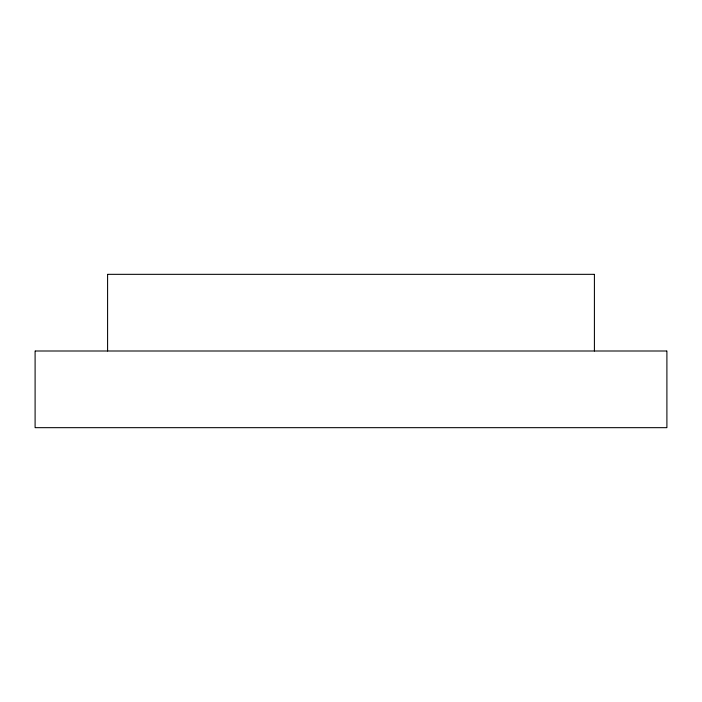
<?xml version="1.0" encoding="UTF-8"?>
<svg xmlns="http://www.w3.org/2000/svg" width="702" height="702" viewBox="0 0 702 702"><rect width="100%" height="100%" fill="white"/><g stroke="black" fill="none" stroke-linecap="round" stroke-linejoin="round"><path stroke-width="1.05" d="M107.88 274.333L594.12 274.333M35.486 351L666.514 351M35.486 427.667L666.514 427.667M666.9 351L666.9 427.667M594.41 274.333L594.41 351M107.59 274.333L107.59 351M35.1 351L35.1 427.667"/></g></svg>
